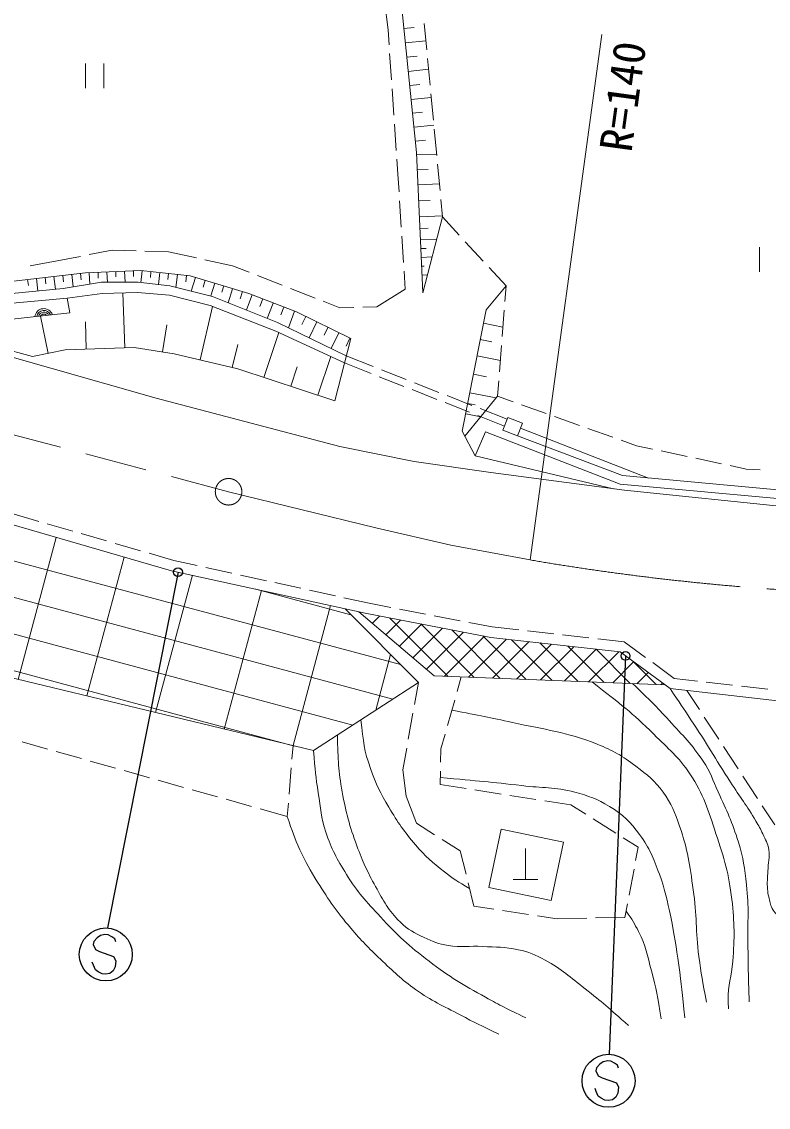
# Model space of a CAD drawing. Units: millimetres, scale not verified. Extents: x 40000 to 680000, y 20000 to 380000.
# Drawn here: x 454654 to 496915, y 252935 to 314359 of the extents above; entities that cross this region are included whole.
import ezdxf
from ezdxf.enums import TextEntityAlignment as Align

# ---------------------------------------------------------------- set-up
doc = ezdxf.new("R2010")
doc.units = ezdxf.units.MM
doc.header["$LTSCALE"] = 1000
doc.linetypes.add('CHAIN', pattern=[18.5, 12, -1.5, 3.5, -1.5])
for name, color, linetype, lineweight in [('M-BMK', 2, 'CHAIN', 13), ('M-STR-HTXT', 7, 'Continuous', 13), ('M-STR-STRC', 7, 'Continuous', 25), ('M-WORK', 1, 'Continuous', 13)]:
    doc.layers.add(name, color=color, linetype=linetype, lineweight=lineweight)
doc.styles.add('ＭＳ ゴシック', font='')
doc.styles.get('ＭＳ ゴシック').set_extended_font_data('MS Gothic')

msp = doc.modelspace()

# ---------------------------------------------------------------- hatches: boundary and pattern name
at = {"layer": 'M-WORK'}
h = msp.add_hatch(dxfattribs=at)
h.set_pattern_fill('USER', color=256, style=0, pattern_type=2)
h.set_pattern_definition([(345, (470012, 273398), (517.64, 1931.85), []), (255, (470012, 273398), (3863.7, -1035.28), [])])
h.paths.add_polyline_path([(470012, 273398), (471165, 273120), (477106, 276965), (472959, 281138), (463124, 283297), (436944, 290856), (435896, 286544), (443143, 282734), (449337, 278378)])
h = msp.add_hatch(dxfattribs=at)
h.set_pattern_fill('USER', color=256, style=0, pattern_type=2)
h.set_pattern_definition([(45, (473736, 280967), (-707.107, 707.107), []), (135, (473736, 280967), (-707.107, -707.107), [])])
h.paths.add_polyline_path([(473736, 280967), (474100, 280887), (481204, 279522), (488530, 278700), (491065, 276837), (489234, 276909), (486938, 276999), (479535, 277290), (478010, 277349)])

# ---------------------------------------------------------------- linework, layer by layer
at = {"layer": 'M-BMK'}
for p, q in [((445241, 293355), (466364, 287763)), ((466364, 287763), (474702, 285720)), ((474702, 285720), (478938, 284734)), ((478938, 284734), (483429, 283907))]:
    msp.add_line(p, q, dxfattribs=at)
msp.add_circle((466364, 287763), 750, dxfattribs=at)
msp.add_arc((507051, 421899), 140000, 260.28636, 268.97512, dxfattribs=at)
at = {"layer": 'M-STR-HTXT'}
msp.add_line((483429, 283907), (487495, 313630), dxfattribs=at)
at = {"layer": 'M-STR-STRC'}
for p, q in [((463502, 283214), (459508, 263080)), ((488836, 278475), (487913, 255934)), ((458729, 262312), (458705, 262141)), ((458921, 262520), (458729, 262312)), ((459118, 262659), (458921, 262520)), ((459367, 262710), (459118, 262659)), ((459541, 262686), (459367, 262710)), ((459757, 262577), (459541, 262686)), ((459922, 262466), (459757, 262577)), ((459974, 262298), (459922, 262466)), ((458705, 262141), (458834, 261868)), ((458834, 261868), (459060, 261758)), ((459060, 261758), (459859, 261476)), ((458710, 260979), (458651, 261144)), ((459859, 261476), (459980, 261218)), ((459980, 261218), (459936, 260876)), ((458836, 260713), (458710, 260979)), ((458991, 260603), (458836, 260713)), ((459211, 260490), (458991, 260603)), ((459391, 260465), (459211, 260490)), ((459642, 260508), (459391, 260465)), ((459829, 260653), (459642, 260508)), ((459936, 260876), (459829, 260653)), ((487824, 255562), (487575, 255511)), ((487998, 255538), (487824, 255562)), ((488214, 255429), (487998, 255538)), ((487186, 255164), (487162, 254993)), ((487162, 254993), (487291, 254720)), ((487379, 255372), (487186, 255164)), ((487575, 255511), (487379, 255372)), ((488379, 255318), (488214, 255429)), ((488431, 255150), (488379, 255318)), ((487291, 254720), (487518, 254610)), ((487518, 254610), (488316, 254328)), ((488316, 254328), (488437, 254070)), ((487167, 253831), (487109, 253996)), ((487294, 253565), (487167, 253831)), ((488393, 253728), (488287, 253505)), ((488437, 254070), (488393, 253728)), ((487449, 253455), (487294, 253565)), ((487668, 253342), (487449, 253455)), ((487848, 253317), (487668, 253342)), ((488100, 253360), (487848, 253317)), ((488287, 253505), (488100, 253360))]:
    msp.add_line(p, q, dxfattribs=at)
for centre, radius in [((463502, 283214), 250), ((488836, 278475), 250), ((459416, 261583), 1500), ((487873, 254435), 1500)]:
    msp.add_circle(centre, radius, dxfattribs=at)
at = {"layer": 'M-WORK'}
for p, q in [((475391, 313892), (475198, 315514)), ((476191, 314945), (477010, 306953)), ((475448, 313058), (475391, 313892)), ((476291, 313969), (476871, 314028)), ((477441, 314260), (477582, 312766)), ((476374, 313156), (477534, 313275)), ((475585, 311063), (475482, 312559)), ((476456, 312353), (477030, 312412)), ((477629, 312269), (477770, 310775)), ((458258, 311992), (458258, 310592)), ((459308, 310592), (459308, 311992)), ((476539, 311550), (477686, 311667)), ((476620, 310755), (477187, 310814)), ((475722, 309067), (475619, 310564)), ((477817, 310277), (477958, 308784)), ((476701, 309961), (477836, 310077)), ((476782, 309176), (477343, 309233)), ((475859, 307072), (475756, 308568)), ((476862, 308390), (477985, 308505)), ((478005, 308286), (478146, 306793)), ((476943, 307607), (477502, 307664)), ((475950, 305739), (475893, 306573)), ((477010, 306953), (477356, 299021)), ((477015, 306824), (478139, 306873)), ((477052, 305978), (477657, 306004)), ((478193, 306295), (478334, 304802)), ((476015, 304726), (475950, 305739)), ((477089, 305131), (478298, 305184)), ((476141, 302730), (476046, 304227)), ((477129, 304221), (477779, 304249)), ((478381, 304304), (478475, 303310)), ((477169, 303310), (478470, 303367)), ((477356, 299021), (478475, 303310)), ((478475, 303310), (479425, 302280)), ((476267, 300734), (476173, 302231)), ((477197, 302664), (477659, 302684)), ((477225, 302018), (478148, 302058)), ((479764, 301913), (480782, 300811)), ((496426, 301607), (496426, 300207)), ((456667, 300820), (457976, 301082)), ((458466, 301180), (459775, 301441)), ((459775, 301441), (461124, 301396)), ((461623, 301380), (462972, 301335)), ((462972, 301335), (464539, 300997)), ((477247, 301518), (477555, 301532)), ((477269, 301019), (477884, 301046)), ((455128, 300552), (456667, 300820)), ((465028, 300891), (466595, 300553)), ((466595, 300553), (467537, 300184)), ((477291, 300519), (477444, 300526)), ((481121, 300443), (482071, 299414)), ((453877, 299639), (458273, 300145)), ((454991, 299767), (455030, 299429)), ((455487, 299824), (455567, 299128)), ((455984, 299881), (456024, 299533)), ((456481, 299938), (456563, 299222)), ((456982, 299996), (457023, 299638)), ((457484, 300054), (457564, 299356)), ((457980, 300111), (458020, 299762)), ((458273, 300145), (461390, 300278)), ((458478, 300154), (458506, 299511)), ((458978, 300175), (458991, 299853)), ((459477, 300196), (459502, 299619)), ((459977, 300218), (459989, 299929)), ((460476, 300239), (460503, 299619)), ((460976, 300260), (460989, 299950)), ((461390, 300278), (464187, 299985)), ((461475, 300269), (461405, 299600)), ((461972, 300217), (461937, 299882)), ((462470, 300165), (462398, 299482)), ((462967, 300113), (462931, 299771)), ((463464, 300061), (463387, 299321)), ((463982, 300007), (463943, 299637)), ((464187, 299985), (467517, 298973)), ((464488, 299894), (464250, 299111)), ((468003, 300002), (469399, 299455)), ((476363, 299221), (476299, 300235)), ((477312, 300020), (477620, 300033)), ((452505, 298837), (456999, 299264)), ((456999, 299264), (459166, 299619)), ((459166, 299619), (461244, 299619)), ((461244, 299619), (463037, 299406)), ((463037, 299406), (465453, 298820)), ((465036, 299727), (464917, 299336)), ((465583, 299561), (465365, 298841)), ((466087, 299407), (465978, 299048)), ((466591, 299254), (466350, 298460)), ((469865, 299272), (471261, 298725)), ((474747, 298227), (476363, 299221)), ((482071, 299414), (480938, 298060)), ((482071, 299414), (482004, 298533)), ((452415, 298279), (457228, 298714)), ((457228, 298714), (459214, 298985)), ((457228, 298714), (457386, 297888)), ((459214, 298985), (461212, 299039)), ((460489, 295903), (460384, 299016)), ((461212, 299039), (463023, 298879)), ((463023, 298879), (465314, 298293)), ((465453, 298820), (469129, 297345)), ((467147, 299085), (467026, 298688)), ((467699, 298903), (467370, 298051)), ((467517, 298973), (470208, 297934)), ((468295, 298673), (468130, 298247)), ((471727, 298543), (472669, 298173)), ((464748, 295230), (465461, 298236)), ((465314, 298293), (469044, 296854)), ((468891, 298442), (468556, 297575)), ((469498, 298208), (469331, 297774)), ((470105, 297973), (469747, 297045)), ((470208, 297934), (473280, 296428)), ((472669, 298173), (473458, 298194)), ((473958, 298207), (474747, 298227)), ((480938, 298060), (479592, 291186)), ((481966, 298035), (481851, 296539)), ((456150, 295594), (455721, 297706)), ((458310, 295829), (458257, 297386)), ((469129, 297345), (473028, 295451)), ((470734, 297676), (470515, 297229)), ((471360, 297369), (470921, 296475)), ((480789, 297301), (481893, 297085)), ((449430, 297018), (455271, 295415)), ((462633, 295676), (462867, 297203)), ((468363, 294235), (469203, 296780)), ((469044, 296854), (472925, 295050)), ((471986, 297062), (471766, 296615)), ((472612, 296755), (472175, 295865)), ((450083, 296515), (462257, 293052)), ((466574, 294797), (466883, 296101)), ((472374, 292911), (473280, 296428)), ((473235, 296450), (473017, 296005)), ((480609, 296377), (481269, 296248)), ((455271, 295415), (457109, 295788)), ((457109, 295788), (461025, 295922)), ((461025, 295922), (463290, 295575)), ((463290, 295575), (466886, 294723)), ((473028, 295451), (474553, 294850)), ((480428, 295453), (481748, 295195)), ((481813, 296041), (481698, 294545)), ((471425, 293225), (472147, 295412)), ((474428, 294457), (472925, 295050)), ((466886, 294723), (472374, 292911)), ((469894, 293730), (470255, 294824)), ((476289, 293724), (474894, 294274)), ((475018, 294667), (476414, 294117)), ((480223, 294407), (480970, 294261)), ((476879, 293933), (478275, 293383)), ((481659, 294046), (481592, 293166)), ((462257, 293052), (472657, 290321)), ((478150, 292991), (476754, 293541)), ((478740, 293200), (480135, 292650)), ((479740, 290905), (481592, 293166)), ((480018, 293362), (481512, 293069)), ((481592, 293166), (482466, 292856)), ((480011, 292257), (478615, 292807)), ((479901, 292765), (480328, 292681)), ((480601, 292467), (482125, 291866)), ((482937, 292688), (484350, 292186)), ((479785, 292168), (480637, 292001)), ((481979, 291482), (480476, 292074)), ((482165, 291968), (481888, 291249)), ((482993, 291648), (482165, 291968)), ((484821, 292019), (486235, 291517)), ((479592, 291186), (480321, 289801)), ((480321, 289801), (480907, 291153)), ((480907, 291153), (488526, 288187)), ((481888, 291249), (482716, 290929)), ((482716, 290929), (482993, 291648)), ((482879, 291352), (490138, 288538)), ((486706, 291349), (488119, 290847)), ((436752, 290912), (463124, 283297)), ((482716, 290929), (488662, 288675)), ((488591, 290679), (489464, 290369)), ((472657, 290321), (476866, 289469)), ((489464, 290369), (490361, 290178)), ((490850, 290074), (492317, 289762)), ((476866, 289469), (481209, 288856)), ((480321, 289801), (488154, 287927)), ((492806, 289658), (494273, 289345)), ((481209, 288856), (488775, 287844)), ((494762, 289241), (495658, 289050)), ((495658, 289050), (496448, 289004)), ((488526, 288187), (502450, 286926)), ((488662, 288675), (502489, 287396)), ((488775, 287844), (502015, 286485)), ((454178, 286505), (455619, 286089)), ((456099, 285950), (457541, 285534)), ((458021, 285395), (459462, 284979)), ((459943, 284840), (461384, 284424)), ((461864, 284286), (463271, 283879)), ((463271, 283879), (464595, 283588)), ((463124, 283297), (474100, 280887)), ((465083, 283481), (466549, 283160)), ((467037, 283052), (468502, 282731)), ((468990, 282623), (470455, 282302)), ((470944, 282194), (472409, 281873)), ((472897, 281765), (474221, 281475)), ((474221, 281475), (475548, 281220)), ((472959, 281138), (477106, 276965)), ((473736, 280967), (478010, 277349)), ((474100, 280887), (481204, 279522)), ((476039, 281126), (477512, 280843)), ((478003, 280748), (479476, 280465)), ((479967, 280371), (481294, 280116)), ((481294, 280116), (482789, 279948)), ((481204, 279522), (488530, 278700)), ((483286, 279893), (484777, 279725)), ((485274, 279669), (486764, 279502)), ((487261, 279446), (488756, 279278)), ((488756, 279278), (489967, 278389)), ((471165, 273120), (449337, 278378)), ((488530, 278700), (491353, 276626)), ((490370, 278093), (491580, 277203)), ((478010, 277349), (491065, 276837)), ((479300, 276458), (479535, 277290)), ((491580, 277203), (492908, 277051)), ((477106, 276965), (471165, 273120)), ((477106, 276965), (476886, 275724)), ((491353, 276626), (498664, 275785)), ((492305, 276516), (493012, 275437)), ((493405, 276994), (494895, 276822)), ((495392, 276765), (496882, 276594)), ((478756, 274533), (479164, 275977)), ((476798, 275232), (476536, 273755)), ((493285, 275018), (494107, 273763)), ((478386, 273220), (478620, 274052)), ((454672, 273610), (456116, 273204)), ((469950, 272639), (470012, 273398)), ((494381, 273345), (495202, 272089)), ((456597, 273069), (458041, 272663)), ((476448, 273263), (476228, 272022)), ((478365, 272458), (478386, 273220)), ((458523, 272527), (459967, 272121)), ((469790, 270645), (469910, 272140)), ((460448, 271986), (461892, 271580)), ((476228, 272022), (476414, 270530)), ((478332, 271196), (478352, 271958)), ((495476, 271671), (496297, 270416)), ((462373, 271444), (463817, 271038)), ((464299, 270903), (465743, 270497)), ((479812, 270967), (478332, 271196)), ((481788, 270661), (480306, 270890)), ((466224, 270362), (467668, 269956)), ((476414, 270530), (477000, 269011)), ((483765, 270355), (482282, 270585)), ((485738, 270050), (484259, 270279)), ((468149, 269820), (469688, 269387)), ((469688, 269387), (469750, 270147)), ((486585, 269517), (485738, 270050)), ((496571, 269997), (497277, 268918)), ((488278, 268452), (487008, 269251)), ((477000, 269011), (478028, 268359)), ((481793, 268673), (481100, 265370)), ((485321, 267934), (481793, 268673)), ((478450, 268091), (479478, 267439)), ((484628, 264630), (485321, 267934)), ((489548, 267652), (488701, 268185)), ((479478, 267439), (479804, 266124)), ((483169, 265833), (483169, 267583)), ((489406, 266896), (489548, 267652)), ((489037, 264931), (489314, 266405)), ((479924, 265638), (480250, 264322)), ((481100, 265370), (484628, 264630)), ((482469, 265833), (483869, 265833)), ((480250, 264322), (481372, 264151)), ((488802, 263683), (488944, 264439)), ((481867, 264076), (483350, 263850)), ((483844, 263774), (484966, 263603)), ((484966, 263603), (486634, 263638)), ((487134, 263648), (488802, 263683))]:
    msp.add_line(p, q, dxfattribs=at)
msp.add_lwpolyline([(457386, 297888), (449430, 297018), (436944, 300126)], dxfattribs=at)
for radius, start, end in [(512, 18.9223, 173.56153), (410, 22.16759, 170.31623), (308, 27.70204, 164.78179), (205, 39.5253, 152.95852)]:
    msp.add_arc((455907, 297613), radius, start, end, dxfattribs=at)
for points, knots in [([(494667, 258507), (494642, 258727), (494645, 258799), (494640, 258986), (494614, 259856), (494843, 260330), (494906, 261197), (495006, 262557), (495008, 263333), (494853, 264687), (494682, 266177), (494420, 266994), (493947, 268417), (493493, 269784), (493286, 270606), (492482, 271800), (491820, 272784), (491269, 273200), (490431, 274038), (489165, 275303), (488630, 275678), (486938, 276999)], [0, 0, 0, 0, 1, 1, 1, 2, 2, 2, 3, 3, 3, 4, 4, 4, 5, 5, 5, 6, 6, 6, 7, 7, 7, 7]), ([(489234, 276909), (490246, 275939), (490533, 275663), (491310, 274811), (492096, 273948), (492577, 273488), (493228, 272520), (493651, 271891), (493767, 271467), (494080, 270776), (494574, 269687), (494866, 269078), (495226, 267938), (495516, 267019), (495560, 266469), (495679, 265513), (495839, 264222), (495733, 263484), (495759, 262183), (495772, 261507), (495768, 261128), (495785, 260451), (495801, 259848), (495808, 259655), (495839, 258906)], [0, 0, 0, 0, 1, 1, 1, 2, 2, 2, 3, 3, 3, 4, 4, 4, 5, 5, 5, 6, 6, 6, 7, 7, 7, 8, 8, 8, 8]), ([(491353, 276626), (491934, 275779), (492081, 275556), (492538, 274864), (493440, 273501), (493893, 272704), (494776, 271330), (495331, 270465), (495694, 270013), (496215, 269127), (496378, 268849), (496468, 268692), (496605, 268399), (496763, 268063), (496883, 267878), (496943, 267511), (497018, 267045), (496905, 266775), (496890, 266304), (496877, 265901), (496839, 265675), (496872, 265273), (496885, 265105), (496903, 265011), (496943, 264847), (497006, 264587), (497014, 264427), (497138, 264190), (497279, 263920), (497400, 263824), (497653, 263604)], [0, 0, 0, 0, 1, 1, 1, 2, 2, 2, 3, 3, 3, 4, 4, 4, 5, 5, 5, 6, 6, 6, 7, 7, 7, 8, 8, 8, 9, 9, 9, 10, 10, 10, 10]), ([(479000, 275397), (480655, 275092), (481101, 275000), (482438, 274704), (484326, 274287), (485438, 274194), (487234, 273479), (488148, 273115), (488641, 272830), (489418, 272227), (490075, 271717), (490483, 271441), (490963, 270761), (491444, 270081), (491625, 269631), (491896, 268843), (492362, 267484), (492460, 266668), (492668, 265247), (492883, 263780), (492789, 262933), (492988, 261464), (493126, 260450), (493181, 260103), (493414, 258880)], [0, 0, 0, 0, 1, 1, 1, 2, 2, 2, 3, 3, 3, 4, 4, 4, 5, 5, 5, 6, 6, 6, 7, 7, 7, 8, 8, 8, 8]), ([(473852, 274859), (473999, 273594), (474035, 273135), (474397, 272097), (474707, 271204), (474949, 270722), (475436, 269912), (475961, 269036), (476285, 268554), (476954, 267781), (477523, 267124), (477890, 266791), (478579, 266262), (479112, 265854), (479322, 265716), (480006, 265307)], [0, 0, 0, 0, 1, 1, 1, 2, 2, 2, 3, 3, 3, 4, 4, 4, 5, 5, 5, 5]), ([(472523, 273999), (472564, 272506), (472575, 272019), (472798, 270775), (473015, 269565), (473207, 268894), (473624, 267738), (473962, 266800), (474210, 266293), (474690, 265420), (475147, 264588), (475400, 264090), (476075, 263422), (476524, 262977), (476865, 262818), (477434, 262543), (477937, 262299), (478241, 262185), (478792, 262090), (479541, 261961), (479979, 262082), (480737, 262037), (481530, 261989), (481985, 262014), (482762, 261850), (483384, 261719), (483720, 261565), (484280, 261264), (485240, 260749), (485683, 260305), (486545, 259639), (487538, 258871), (487856, 258579), (488996, 257561)], [0, 0, 0, 0, 1, 1, 1, 2, 2, 2, 3, 3, 3, 4, 4, 4, 5, 5, 5, 6, 6, 6, 7, 7, 7, 8, 8, 8, 9, 9, 9, 10, 10, 10, 11, 11, 11, 11]), ([(483188, 258001), (482094, 258515), (481784, 258677), (480910, 259159), (479614, 259876), (478893, 260302), (477713, 261197), (476552, 262079), (475949, 262647), (474956, 263715), (474140, 264593), (473667, 265091), (473038, 266113), (472491, 267000), (472193, 267521), (471866, 268510), (471589, 269345), (471575, 269852), (471439, 270721), (471294, 271653), (471268, 271976), (471165, 273120)], [0, 0, 0, 0, 1, 1, 1, 2, 2, 2, 3, 3, 3, 4, 4, 4, 5, 5, 5, 6, 6, 6, 7, 7, 7, 7]), ([(492189, 258001), (492045, 259435), (492009, 259823), (491843, 260984), (491690, 262049), (491614, 262649), (491390, 263702), (491185, 264659), (491091, 265208), (490750, 266126), (490411, 267042), (490211, 267577), (489631, 268364), (489090, 269099), (488702, 269482), (487926, 269962), (487220, 270400), (486757, 270542), (485955, 270761), (484822, 271071), (484138, 270999), (482971, 271134), (481167, 271344), (480582, 271389), (478343, 271591)], [0, 0, 0, 0, 1, 1, 1, 2, 2, 2, 3, 3, 3, 4, 4, 4, 5, 5, 5, 6, 6, 6, 7, 7, 7, 8, 8, 8, 8]), ([(469688, 269387), (469983, 268496), (470075, 268224), (470400, 267511), (470740, 266768), (470961, 266363), (471400, 265673), (472071, 264617), (472467, 264030), (473278, 263076), (473892, 262352), (474266, 261969), (474956, 261317), (475704, 260610), (476112, 260190), (476954, 259599), (477881, 258948), (478469, 258687), (479472, 258160), (480318, 257716), (480609, 257576), (481670, 257081)], [0, 0, 0, 0, 1, 1, 1, 2, 2, 2, 3, 3, 3, 4, 4, 4, 5, 5, 5, 6, 6, 6, 7, 7, 7, 7]), ([(488867, 264031), (489223, 263531), (489327, 263348), (489568, 262880), (489988, 262067), (490059, 261537), (490302, 260654), (490588, 259613), (490643, 259229), (490857, 257947)], [0, 0, 0, 0, 1, 1, 1, 2, 2, 2, 3, 3, 3, 3])]:
    msp.add_open_spline(points, degree=3, knots=knots, dxfattribs=at)

# ---------------------------------------------------------------- texts
at = {"layer": 'M-STR-HTXT', "style": 'ＭＳ ゴシック'}
msp.add_text('R=140', height=1833, rotation=82.212, dxfattribs=at).set_placement((488679, 310133), align=Align.MIDDLE_CENTER)

doc.saveas('drawing.dxf')
